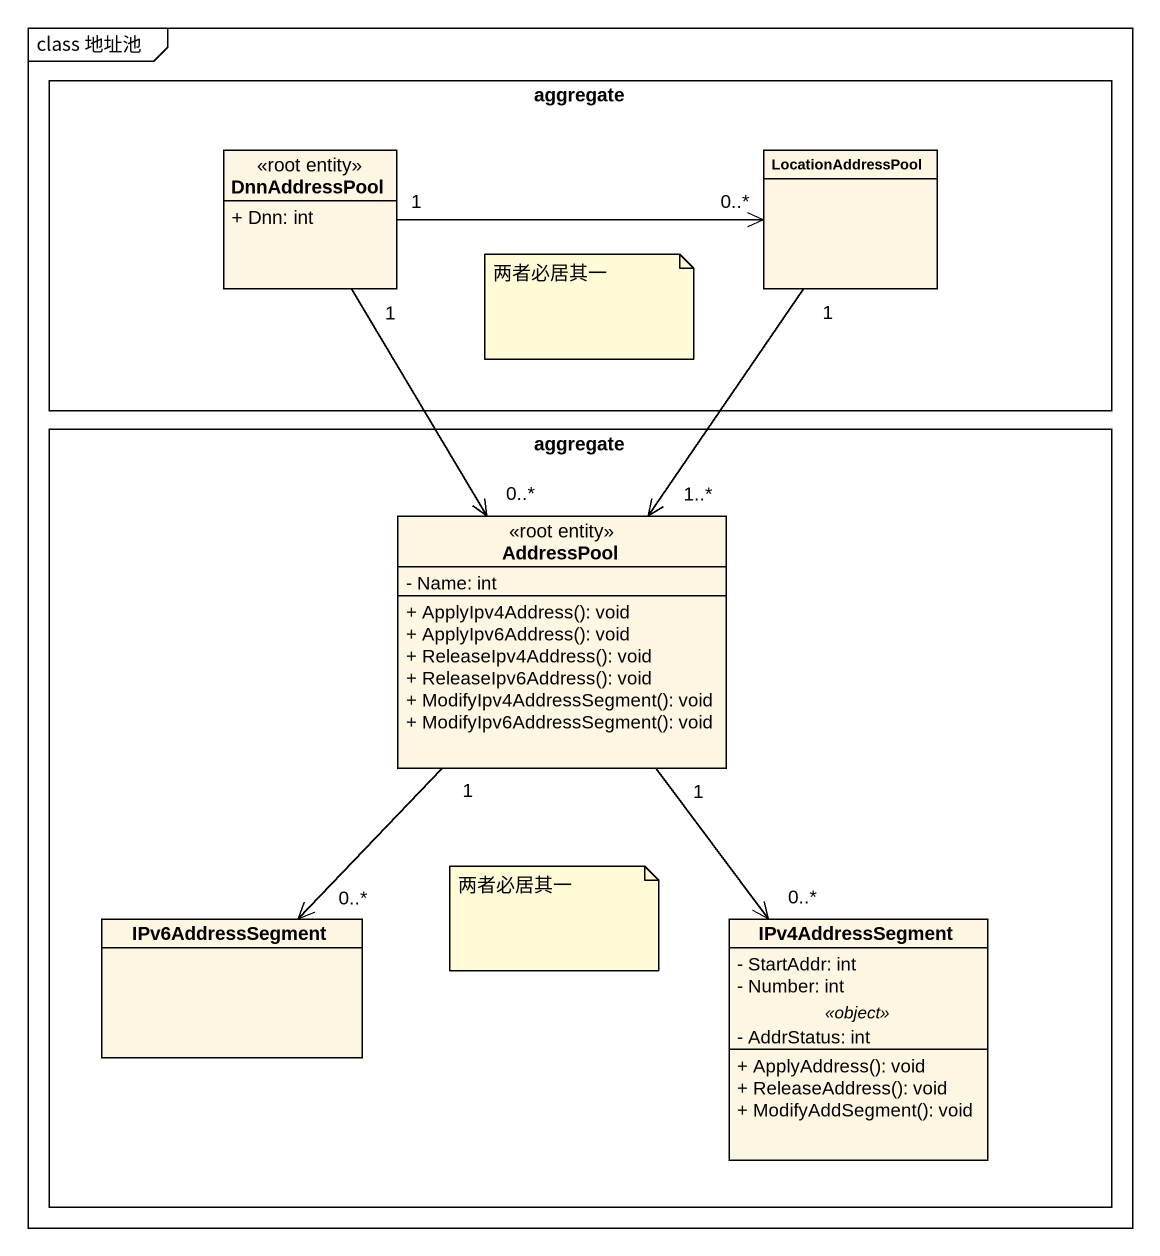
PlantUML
@startuml
mainframe class 地址池
hide circle
hide empty members
skinparam classAttributeIconSize 0
rectangle aggregate {
  class DnnAddressPool <<root entity>> {
    + Dnn: int
  }
  class LocationAddressPool
}
rectangle "aggregate" as aggregate_2 {
  class AddressPool <<root entity>> {
    - Name: int
    + ApplyIpv4Address(): void
    + ApplyIpv6Address(): void
    + ReleaseIpv4Address(): void
    + ReleaseIpv6Address(): void
    + ModifyIpv4AddressSegment(): void
    + ModifyIpv6AddressSegment(): void
  }
  class IPv6AddressSegment
  class IPv4AddressSegment {
    - StartAddr: int
    - Number: int
    .. <<object>> ..
    - AddrStatus: int
    --
    + ApplyAddress(): void
    + ReleaseAddress(): void
    + ModifyAddSegment(): void
  }
}
DnnAddressPool "1" -right-> "0..*" LocationAddressPool
DnnAddressPool "1" --> "0..*" AddressPool
LocationAddressPool "1" --> "1..*" AddressPool
AddressPool "1" --> "0..*" IPv6AddressSegment
AddressPool "1" --> "0..*" IPv4AddressSegment
note as N1
  两者必居其一
end note
note as N2
  两者必居其一
end note
@enduml
